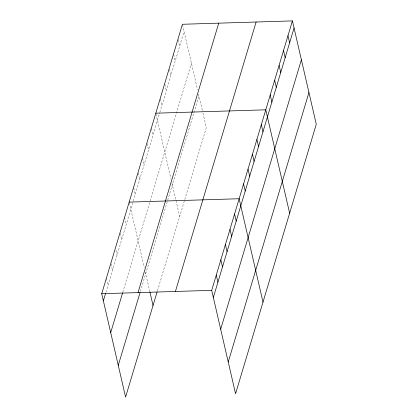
<?xml version="1.0" encoding="UTF-8"?>
<svg xmlns="http://www.w3.org/2000/svg" width="418" height="418" viewBox="0 0 418 418"><rect width="100%" height="100%" fill="white"/><g stroke="black" fill="none" stroke-linecap="round" stroke-linejoin="round"><path stroke-width="0.31" stroke-dasharray="2.09 1.57" d="M105.926 292.297L159.666 112.907M159.848 112.285L184.077 31.397M122.777 292.302L191.413 63.16M140.391 291.435L198.968 95.889M157.471 290.667L206.299 127.652L202.49 111.136M182.572 24.871L197.515 89.593M198.529 93.998L202.338 110.498M178.131 39.689L179.641 46.215M173.695 54.507L175.199 61.038M169.253 69.331L170.763 75.857M164.817 84.149L166.322 90.675M160.376 98.967L161.881 105.493M155.935 113.79L170.878 178.512M171.897 182.917L175.853 200.055M175.999 200.687L179.667 216.571M151.499 128.608L153.004 135.134M147.058 143.426L148.568 149.952M142.622 158.244L144.126 164.776M138.18 173.068L139.685 179.594M133.739 187.886L135.249 194.412M129.303 202.704L144.247 267.431M145.26 271.836L149.806 291.513M124.59 217.381L126.236 224.503M120.154 233.244L121.664 239.77M115.99 250.293L117.087 255.037M111.005 263.779L112.515 270.31M106.297 278.456L107.938 285.578"/><path stroke-width="0.63" d="M157.1 291.905L125.588 397.1L101.726 293.723L182.436 24.275L292.412 20.9L316.274 124.277L235.564 393.725L211.701 290.348L292.412 20.9M103.366 300.845L105.561 293.514M110.702 332.608L122.594 292.908M138.013 292.61L218.729 23.162M118.257 365.337L140.025 292.657M175.408 291.461L256.119 22.013M213.342 297.47L294.053 28.022M220.678 329.232L301.388 59.784M228.233 361.962L308.944 92.514M155.799 113.194L265.775 109.819L289.643 213.196M129.167 202.113L239.143 198.738L263.006 302.11M101.726 293.723L211.701 290.348M287.971 35.718L289.617 42.84M283.535 50.541L285.175 57.658M279.093 65.36L280.739 72.481M274.652 80.178L276.298 87.299M270.216 94.996L271.857 102.117M261.339 124.637L262.979 131.759M256.898 139.455L258.543 146.577M252.456 154.279L254.102 161.395M248.02 169.097L249.661 176.218M243.579 183.915L245.225 191.036M234.566 214.006L236.212 221.127M229.994 229.273L231.64 236.395M225.422 244.54L227.063 251.662M220.845 259.813L222.491 266.93M216.273 275.081L217.919 282.202M149.952 292.145L153.03 305.49"/></g></svg>
